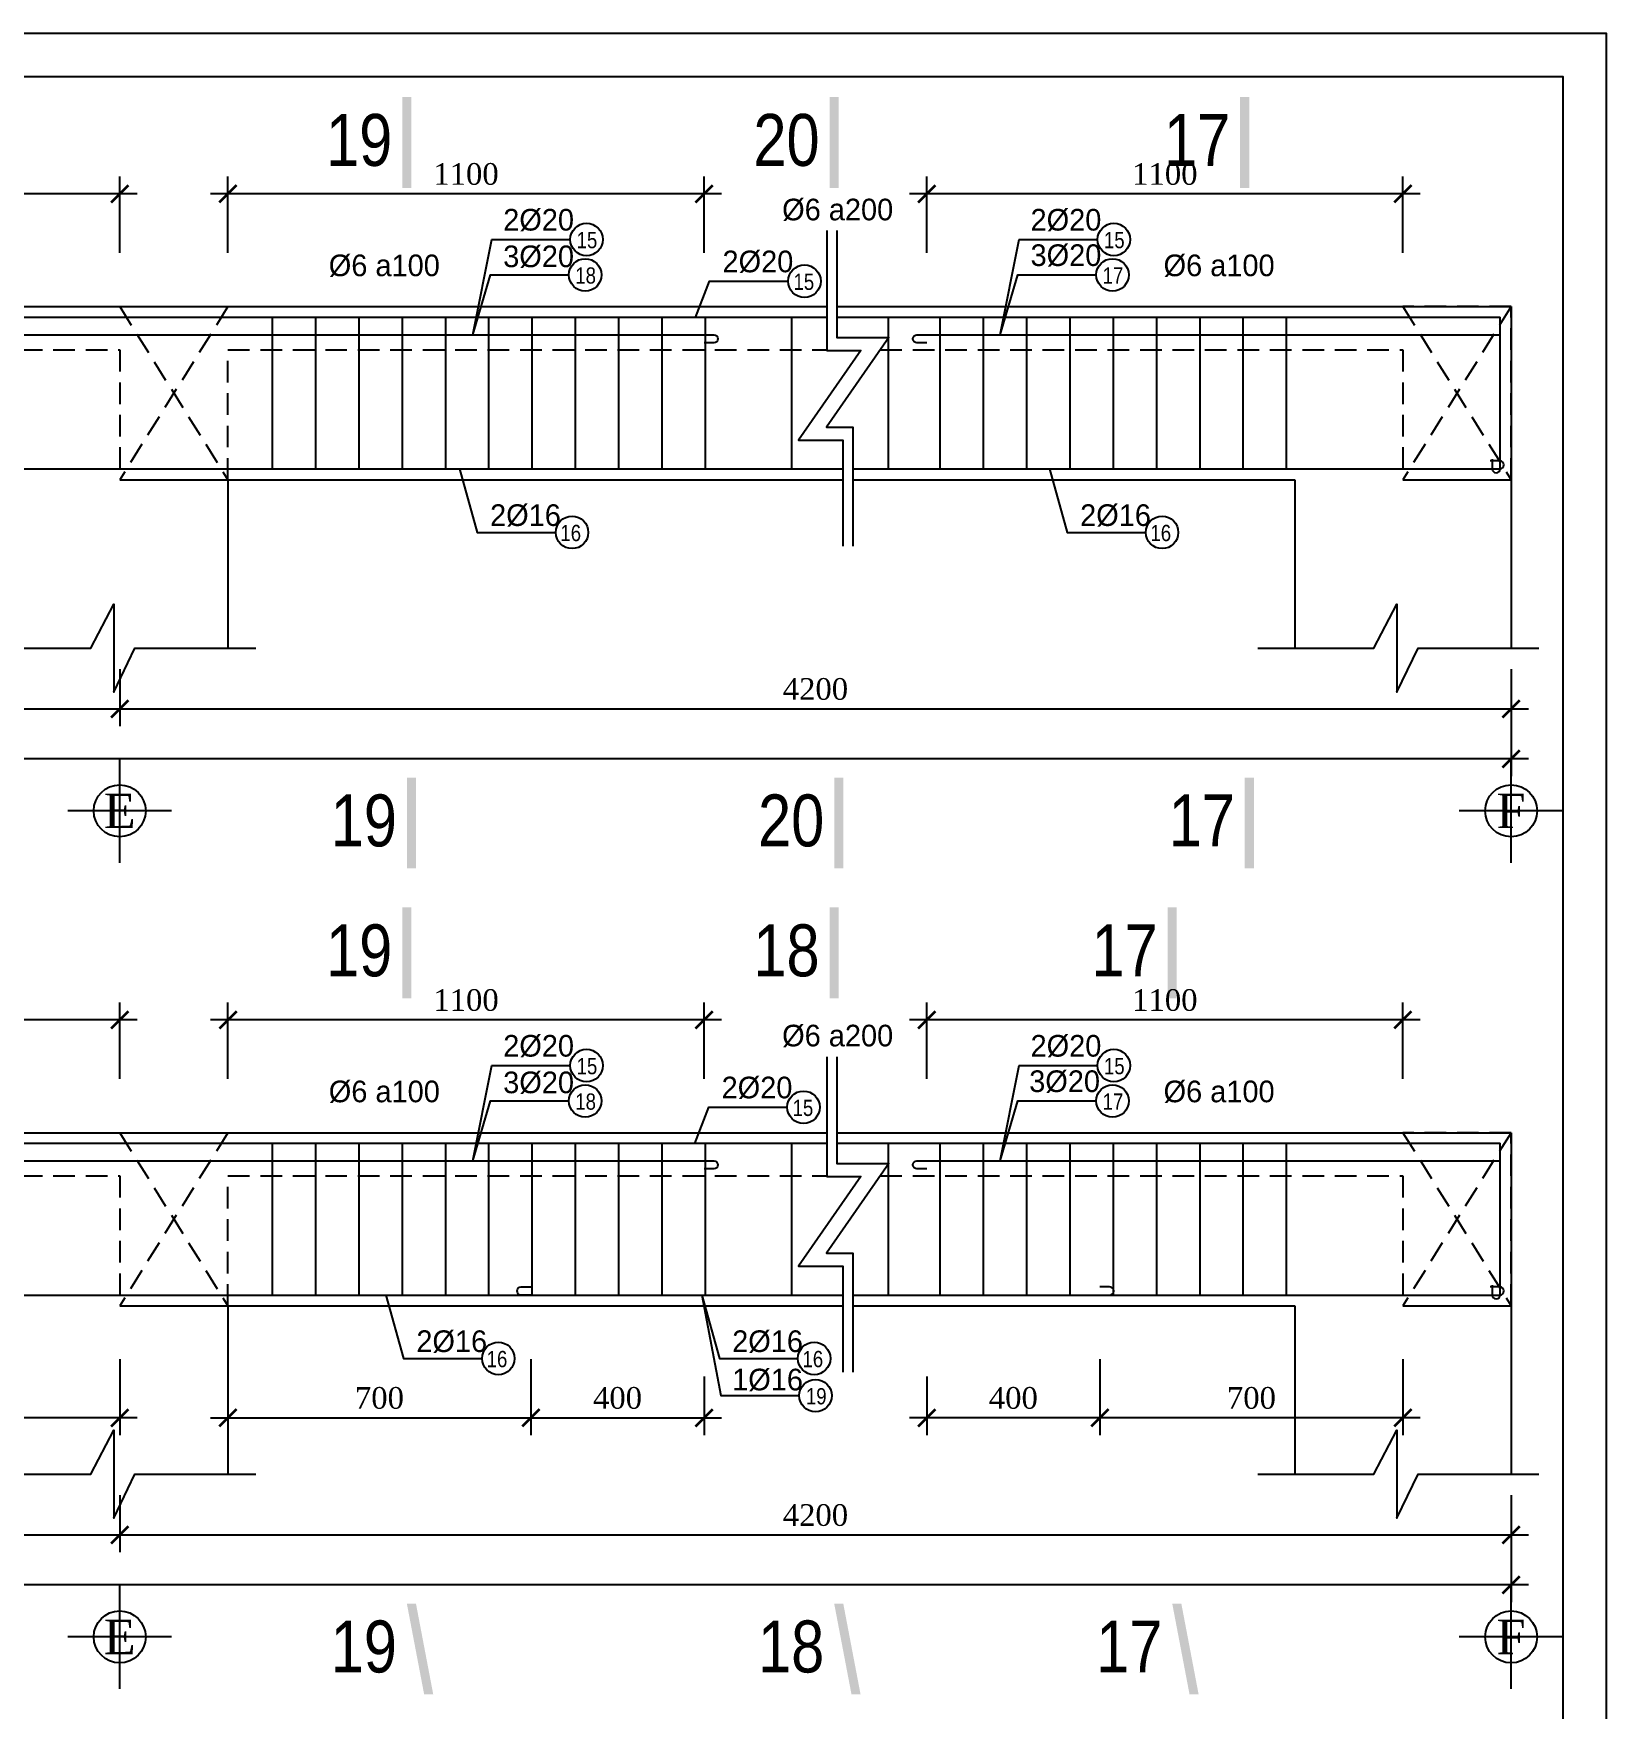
# Model space of a CAD drawing. Extents: x 394 to 4263, y -2056 to 752.
# Drawn here: x 4081.2 to 4262.9, y 558.3 to 751.9 of the extents above; entities that cross this region are included whole.
import ezdxf
from ezdxf.enums import TextEntityAlignment as Align

# ---------------------------------------------------------------- set-up
doc = ezdxf.new("R2010")
doc.units = 0
doc.header["$MEASUREMENT"] = 0
doc.linetypes.add('CENTER2', pattern=[1.125, 0.75, -0.125, 0.125, -0.125])
doc.linetypes.add('HIDDEN', pattern=[0.375, 0.25, -0.125])
doc.layers.get('0').update_dxf_attribs({"linetype": 'CONTINUOUS'})
doc.layers.get('DEFPOINTS').update_dxf_attribs({"linetype": 'CONTINUOUS'})
for name, color, linetype in [('DAI', 3, 'CONTINUOUS'), ('DIM', 1, 'CONTINUOUS'), ('DUT', 7, 'CENTER2'), ('MOTAAR', 1, 'CONTINUOUS'), ('TEXT', 7, 'CONTINUOUS'), ('THEP', 6, 'CONTINUOUS'), ('TU1', 9, 'CONTINUOUS'), ('TUONG', 7, 'CONTINUOUS')]:
    doc.layers.add(name, color=color, linetype=linetype)
doc.styles.add('DIM-NEW', font='')
doc.styles.add('style1', font='')
doc.styles.add('T2', font='')
doc.styles.get('DIM-NEW').set_extended_font_data('VNI-Helve-Condense')
doc.styles.get('style1').set_extended_font_data('VNI-Goudy')
doc.styles.get('T2').set_extended_font_data('VNI-Times')
doc.dimstyles.new('TL20', dxfattribs={"dimtxt": 2.5, "dimasz": 2, "dimexe": 2, "dimexo": 2, "dimgap": 1, "dimtad": 1, "dimdec": 0, "dimlfac": 20, "dimzin": 0, "dimdsep": 46, "dimtxsty": 'T2', "dimblk": 'ARCHTICK', "dimcen": 2.5, "dimdle": 2, "dimclrd": 1, "dimclre": 1, "dimclrt": 2, "dimadec": 0, "dimazin": 0, "dimtfac": 1, "dimtdec": 0, "dimtix": 1, "dimtofl": 0, "dimtmove": 0, "dimatfit": 0, "dimldrblk": 'ARCHTICK', "dimfxl": 1, "dimtolj": 1, "dimtzin": 0, "dimlwd": -1, "dimlwe": -1, "dimarcsym": 0})

# ---------------------------------------------------------------- blocks, each defined once
blk = doc.blocks.new('_ARCHTICK')
at = {"color": 0, "linetype": 'ByBlock', "const_width": 0.15}
blk.add_lwpolyline([(-0.5, -0.5), (0.5, 0.5)], dxfattribs=at)
blk = doc.blocks.new('*D6')
at = {"layer": 'DEFPOINTS', "color": 0, "transparency": 16777216}
for p in [(4184.42, 733.36), (4184.42, 724.55), (4239.42, 724.55)]:
    blk.add_point(p, dxfattribs=at)
at = {"layer": 'TUONG', "color": 1, "transparency": 16777216}
for p, q in [((4184.42, 726.55), (4184.42, 735.36)), ((4239.42, 726.55), (4239.42, 735.36)), ((4241.42, 733.36), (4182.42, 733.36))]:
    blk.add_line(p, q, dxfattribs=at)
at = {"layer": 'TUONG', "color": 1, "transparency": 16777216, "xscale": 2, "yscale": 2, "zscale": 2, "rotation": 180}
blk.add_blockref('_ARCHTICK', (4184.42, 733.36), dxfattribs=at)
at = {"layer": 'TUONG', "color": 1, "transparency": 16777216, "xscale": 2, "yscale": 2, "zscale": 2}
blk.add_blockref('_ARCHTICK', (4239.42, 733.36), dxfattribs=at)
at = {"layer": 'TUONG', "color": 2, "transparency": 16777216, "insert": (4211.92, 735.64), "char_height": 2.5, "attachment_point": 5, "style": 'T2'}
blk.add_mtext('\\A1;1100', dxfattribs=at)
blk = doc.blocks.new('*D5')
at = {"layer": 'DEFPOINTS', "color": 0, "transparency": 16777216}
for p in [(4103.7, 733.36), (4103.7, 724.55), (4158.7, 724.55)]:
    blk.add_point(p, dxfattribs=at)
at = {"layer": 'TUONG', "color": 1, "transparency": 16777216}
for p, q in [((4103.7, 726.55), (4103.7, 735.36)), ((4158.7, 726.55), (4158.7, 735.36)), ((4160.7, 733.36), (4101.7, 733.36))]:
    blk.add_line(p, q, dxfattribs=at)
at = {"layer": 'TUONG', "color": 1, "transparency": 16777216, "xscale": 2, "yscale": 2, "zscale": 2, "rotation": 180}
blk.add_blockref('_ARCHTICK', (4103.7, 733.36), dxfattribs=at)
at = {"layer": 'TUONG', "color": 1, "transparency": 16777216, "xscale": 2, "yscale": 2, "zscale": 2}
blk.add_blockref('_ARCHTICK', (4158.7, 733.36), dxfattribs=at)
at = {"layer": 'TUONG', "color": 2, "transparency": 16777216, "insert": (4131.2, 735.64), "char_height": 2.5, "attachment_point": 5, "style": 'T2'}
blk.add_mtext('\\A1;1100', dxfattribs=at)
blk = doc.blocks.new('*D4')
at = {"layer": 'DEFPOINTS', "color": 0, "transparency": 16777216}
for p in [(4036.2, 733.36), (4036.2, 724.55), (4091.2, 724.55)]:
    blk.add_point(p, dxfattribs=at)
at = {"layer": 'TUONG', "color": 1, "transparency": 16777216}
for p, q in [((4036.2, 726.55), (4036.2, 735.36)), ((4091.2, 726.55), (4091.2, 735.36)), ((4093.2, 733.36), (4034.2, 733.36))]:
    blk.add_line(p, q, dxfattribs=at)
at = {"layer": 'TUONG', "color": 1, "transparency": 16777216, "xscale": 2, "yscale": 2, "zscale": 2, "rotation": 180}
blk.add_blockref('_ARCHTICK', (4036.2, 733.36), dxfattribs=at)
at = {"layer": 'TUONG', "color": 1, "transparency": 16777216, "xscale": 2, "yscale": 2, "zscale": 2}
blk.add_blockref('_ARCHTICK', (4091.2, 733.36), dxfattribs=at)
at = {"layer": 'TUONG', "color": 2, "transparency": 16777216, "insert": (4063.7, 735.64), "char_height": 2.5, "attachment_point": 5, "style": 'T2'}
blk.add_mtext('\\A1;1100', dxfattribs=at)
blk = doc.blocks.new('truc2')
at = {"layer": 'MOTAAR'}
for p, q in [((0, -15), (0, 0)), ((7.5, -7.5), (-7.5, -7.5))]:
    blk.add_line(p, q, dxfattribs=at)
blk.add_lwpolyline([(0, -3.5), (0, -1.84)], dxfattribs=at)
blk.add_circle((0, -7.5), 3.75, dxfattribs=at)
at = {"layer": 'TEXT', "style": 'T2'}
blk.add_attdef('1', text='', height=5, dxfattribs=at).set_placement((0, -7.5), align=Align.MIDDLE_CENTER)
blk = doc.blocks.new('*D11')
at = {"layer": 'DEFPOINTS', "color": 0, "transparency": 16777216}
for p in [(4091.2, 680.47), (4251.92, 680.47), (4251.92, 673.87)]:
    blk.add_point(p, dxfattribs=at)
at = {"layer": 'TUONG', "color": 1, "transparency": 16777216}
for p, q in [((4091.2, 678.47), (4091.2, 671.87)), ((4251.92, 678.47), (4251.92, 671.87)), ((4089.2, 673.87), (4253.92, 673.87))]:
    blk.add_line(p, q, dxfattribs=at)
at = {"layer": 'TUONG', "color": 1, "transparency": 16777216, "xscale": 2, "yscale": 2, "zscale": 2, "rotation": 180}
blk.add_blockref('_ARCHTICK', (4091.2, 673.87), dxfattribs=at)
at = {"layer": 'TUONG', "color": 1, "transparency": 16777216, "xscale": 2, "yscale": 2, "zscale": 2}
blk.add_blockref('_ARCHTICK', (4251.92, 673.87), dxfattribs=at)
at = {"layer": 'TUONG', "color": 2, "transparency": 16777216, "insert": (4171.56, 676.15), "char_height": 2.5, "attachment_point": 5, "style": 'T2'}
blk.add_mtext('\\A1;4200', dxfattribs=at)
blk = doc.blocks.new('*D10')
at = {"layer": 'DEFPOINTS', "color": 0, "transparency": 16777216}
for p in [(3942.23, 680.47), (4091.2, 680.47), (4091.2, 673.87)]:
    blk.add_point(p, dxfattribs=at)
at = {"layer": 'TUONG', "color": 1, "transparency": 16777216}
for p, q in [((3942.23, 678.47), (3942.23, 671.87)), ((4091.2, 678.47), (4091.2, 671.87)), ((3940.23, 673.87), (4093.2, 673.87))]:
    blk.add_line(p, q, dxfattribs=at)
at = {"layer": 'TUONG', "color": 1, "transparency": 16777216, "xscale": 2, "yscale": 2, "zscale": 2, "rotation": 180}
blk.add_blockref('_ARCHTICK', (3942.23, 673.87), dxfattribs=at)
at = {"layer": 'TUONG', "color": 1, "transparency": 16777216, "xscale": 2, "yscale": 2, "zscale": 2}
blk.add_blockref('_ARCHTICK', (4091.2, 673.87), dxfattribs=at)
at = {"layer": 'TUONG', "color": 2, "transparency": 16777216, "insert": (4016.71, 676.15), "char_height": 2.5, "attachment_point": 5, "style": 'T2'}
blk.add_mtext('\\A1;4200', dxfattribs=at)
blk = doc.blocks.new('*D19')
at = {"layer": 'DEFPOINTS', "color": 0, "transparency": 16777216}
for p in [(3433.65, 677.79), (4251.92, 677.79), (3433.65, 668.09)]:
    blk.add_point(p, dxfattribs=at)
at = {"layer": 'TUONG', "color": 1, "transparency": 16777216}
for p, q in [((3433.65, 675.79), (3433.65, 666.09)), ((4251.92, 675.79), (4251.92, 666.09)), ((4253.92, 668.09), (3431.65, 668.09))]:
    blk.add_line(p, q, dxfattribs=at)
at = {"layer": 'TUONG', "color": 1, "transparency": 16777216, "xscale": 2, "yscale": 2, "zscale": 2, "rotation": 180}
blk.add_blockref('_ARCHTICK', (3433.65, 668.09), dxfattribs=at)
at = {"layer": 'TUONG', "color": 1, "transparency": 16777216, "xscale": 2, "yscale": 2, "zscale": 2}
blk.add_blockref('_ARCHTICK', (4251.92, 668.09), dxfattribs=at)
at = {"layer": 'TUONG', "color": 2, "transparency": 16777216, "insert": (3842.78, 670.37), "char_height": 2.5, "attachment_point": 5, "style": 'T2'}
blk.add_mtext('\\A1;20800', dxfattribs=at)
blk = doc.blocks.new('*D51')
at = {"layer": 'DEFPOINTS', "color": 0, "transparency": 16777216}
for p in [(3433.65, 582.37), (4251.92, 582.37), (3433.65, 572.67)]:
    blk.add_point(p, dxfattribs=at)
at = {"layer": 'TUONG', "color": 1, "transparency": 16777216}
for p, q in [((3433.65, 580.37), (3433.65, 570.67)), ((4251.92, 580.37), (4251.92, 570.67)), ((4253.92, 572.67), (3431.65, 572.67))]:
    blk.add_line(p, q, dxfattribs=at)
at = {"layer": 'TUONG', "color": 1, "transparency": 16777216, "xscale": 2, "yscale": 2, "zscale": 2, "rotation": 180}
blk.add_blockref('_ARCHTICK', (3433.65, 572.67), dxfattribs=at)
at = {"layer": 'TUONG', "color": 1, "transparency": 16777216, "xscale": 2, "yscale": 2, "zscale": 2}
blk.add_blockref('_ARCHTICK', (4251.92, 572.67), dxfattribs=at)
at = {"layer": 'TUONG', "color": 2, "transparency": 16777216, "insert": (3842.78, 574.95), "char_height": 2.5, "attachment_point": 5, "style": 'T2'}
blk.add_mtext('\\A1;20800', dxfattribs=at)
blk = doc.blocks.new('*D47')
at = {"layer": 'DEFPOINTS', "color": 0, "transparency": 16777216}
for p in [(3942.23, 585.06), (4091.2, 585.06), (4091.2, 578.45)]:
    blk.add_point(p, dxfattribs=at)
at = {"layer": 'TUONG', "color": 1, "transparency": 16777216}
for p, q in [((3942.23, 583.06), (3942.23, 576.45)), ((4091.2, 583.06), (4091.2, 576.45)), ((3940.23, 578.45), (4093.2, 578.45))]:
    blk.add_line(p, q, dxfattribs=at)
at = {"layer": 'TUONG', "color": 1, "transparency": 16777216, "xscale": 2, "yscale": 2, "zscale": 2, "rotation": 180}
blk.add_blockref('_ARCHTICK', (3942.23, 578.45), dxfattribs=at)
at = {"layer": 'TUONG', "color": 1, "transparency": 16777216, "xscale": 2, "yscale": 2, "zscale": 2}
blk.add_blockref('_ARCHTICK', (4091.2, 578.45), dxfattribs=at)
at = {"layer": 'TUONG', "color": 2, "transparency": 16777216, "insert": (4016.71, 580.73), "char_height": 2.5, "attachment_point": 5, "style": 'T2'}
blk.add_mtext('\\A1;4200', dxfattribs=at)
blk = doc.blocks.new('*D46')
at = {"layer": 'DEFPOINTS', "color": 0, "transparency": 16777216}
for p in [(4091.2, 585.06), (4251.92, 585.06), (4251.92, 578.45)]:
    blk.add_point(p, dxfattribs=at)
at = {"layer": 'TUONG', "color": 1, "transparency": 16777216}
for p, q in [((4091.2, 583.06), (4091.2, 576.45)), ((4251.92, 583.06), (4251.92, 576.45)), ((4089.2, 578.45), (4253.92, 578.45))]:
    blk.add_line(p, q, dxfattribs=at)
at = {"layer": 'TUONG', "color": 1, "transparency": 16777216, "xscale": 2, "yscale": 2, "zscale": 2, "rotation": 180}
blk.add_blockref('_ARCHTICK', (4091.2, 578.45), dxfattribs=at)
at = {"layer": 'TUONG', "color": 1, "transparency": 16777216, "xscale": 2, "yscale": 2, "zscale": 2}
blk.add_blockref('_ARCHTICK', (4251.92, 578.45), dxfattribs=at)
at = {"layer": 'TUONG', "color": 2, "transparency": 16777216, "insert": (4171.56, 580.73), "char_height": 2.5, "attachment_point": 5, "style": 'T2'}
blk.add_mtext('\\A1;4200', dxfattribs=at)
blk = doc.blocks.new('*D36')
at = {"layer": 'DEFPOINTS', "color": 0, "transparency": 16777216}
for p in [(4036.2, 637.94), (4036.2, 629.13), (4091.2, 629.13)]:
    blk.add_point(p, dxfattribs=at)
at = {"layer": 'TUONG', "color": 1, "transparency": 16777216}
for p, q in [((4036.2, 631.13), (4036.2, 639.94)), ((4091.2, 631.13), (4091.2, 639.94)), ((4093.2, 637.94), (4034.2, 637.94))]:
    blk.add_line(p, q, dxfattribs=at)
at = {"layer": 'TUONG', "color": 1, "transparency": 16777216, "xscale": 2, "yscale": 2, "zscale": 2, "rotation": 180}
blk.add_blockref('_ARCHTICK', (4036.2, 637.94), dxfattribs=at)
at = {"layer": 'TUONG', "color": 1, "transparency": 16777216, "xscale": 2, "yscale": 2, "zscale": 2}
blk.add_blockref('_ARCHTICK', (4091.2, 637.94), dxfattribs=at)
at = {"layer": 'TUONG', "color": 2, "transparency": 16777216, "insert": (4063.7, 640.22), "char_height": 2.5, "attachment_point": 5, "style": 'T2'}
blk.add_mtext('\\A1;1100', dxfattribs=at)
blk = doc.blocks.new('*D35')
at = {"layer": 'DEFPOINTS', "color": 0, "transparency": 16777216}
for p in [(4103.7, 637.94), (4103.7, 629.13), (4158.7, 629.13)]:
    blk.add_point(p, dxfattribs=at)
at = {"layer": 'TUONG', "color": 1, "transparency": 16777216}
for p, q in [((4103.7, 631.13), (4103.7, 639.94)), ((4158.7, 631.13), (4158.7, 639.94)), ((4160.7, 637.94), (4101.7, 637.94))]:
    blk.add_line(p, q, dxfattribs=at)
at = {"layer": 'TUONG', "color": 1, "transparency": 16777216, "xscale": 2, "yscale": 2, "zscale": 2, "rotation": 180}
blk.add_blockref('_ARCHTICK', (4103.7, 637.94), dxfattribs=at)
at = {"layer": 'TUONG', "color": 1, "transparency": 16777216, "xscale": 2, "yscale": 2, "zscale": 2}
blk.add_blockref('_ARCHTICK', (4158.7, 637.94), dxfattribs=at)
at = {"layer": 'TUONG', "color": 2, "transparency": 16777216, "insert": (4131.2, 640.22), "char_height": 2.5, "attachment_point": 5, "style": 'T2'}
blk.add_mtext('\\A1;1100', dxfattribs=at)
blk = doc.blocks.new('*D34')
at = {"layer": 'DEFPOINTS', "color": 0, "transparency": 16777216}
for p in [(4184.42, 637.94), (4184.42, 629.13), (4239.42, 629.13)]:
    blk.add_point(p, dxfattribs=at)
at = {"layer": 'TUONG', "color": 1, "transparency": 16777216}
for p, q in [((4184.42, 631.13), (4184.42, 639.94)), ((4239.42, 631.13), (4239.42, 639.94)), ((4241.42, 637.94), (4182.42, 637.94))]:
    blk.add_line(p, q, dxfattribs=at)
at = {"layer": 'TUONG', "color": 1, "transparency": 16777216, "xscale": 2, "yscale": 2, "zscale": 2, "rotation": 180}
blk.add_blockref('_ARCHTICK', (4184.42, 637.94), dxfattribs=at)
at = {"layer": 'TUONG', "color": 1, "transparency": 16777216, "xscale": 2, "yscale": 2, "zscale": 2}
blk.add_blockref('_ARCHTICK', (4239.42, 637.94), dxfattribs=at)
at = {"layer": 'TUONG', "color": 2, "transparency": 16777216, "insert": (4211.92, 640.22), "char_height": 2.5, "attachment_point": 5, "style": 'T2'}
blk.add_mtext('\\A1;1100', dxfattribs=at)
blk = doc.blocks.new('*D144')
at = {"layer": 'DEFPOINTS', "color": 0, "transparency": 16777216}
for p in [(4056.2, 600.76), (4091.2, 600.76), (4056.2, 591.98)]:
    blk.add_point(p, dxfattribs=at)
at = {"layer": 'TUONG', "color": 1, "transparency": 16777216}
for p, q in [((4056.2, 598.76), (4056.2, 589.98)), ((4091.2, 598.76), (4091.2, 589.98)), ((4093.2, 591.98), (4054.2, 591.98))]:
    blk.add_line(p, q, dxfattribs=at)
at = {"layer": 'TUONG', "color": 1, "transparency": 16777216, "xscale": 2, "yscale": 2, "zscale": 2, "rotation": 180}
blk.add_blockref('_ARCHTICK', (4056.2, 591.98), dxfattribs=at)
at = {"layer": 'TUONG', "color": 1, "transparency": 16777216, "xscale": 2, "yscale": 2, "zscale": 2}
blk.add_blockref('_ARCHTICK', (4091.2, 591.98), dxfattribs=at)
at = {"layer": 'TUONG', "color": 2, "transparency": 16777216, "insert": (4073.7, 594.26), "char_height": 2.5, "attachment_point": 5, "style": 'T2'}
blk.add_mtext('\\A1;700', dxfattribs=at)
blk = doc.blocks.new('*D147')
at = {"layer": 'DEFPOINTS', "color": 0, "transparency": 16777216}
for p in [(4204.42, 600.76), (4239.42, 600.76), (4204.42, 591.98)]:
    blk.add_point(p, dxfattribs=at)
at = {"layer": 'TUONG', "color": 1, "transparency": 16777216}
for p, q in [((4204.42, 598.76), (4204.42, 589.98)), ((4239.42, 598.76), (4239.42, 589.98)), ((4241.42, 591.98), (4202.42, 591.98))]:
    blk.add_line(p, q, dxfattribs=at)
at = {"layer": 'TUONG', "color": 1, "transparency": 16777216, "xscale": 2, "yscale": 2, "zscale": 2, "rotation": 180}
blk.add_blockref('_ARCHTICK', (4204.42, 591.98), dxfattribs=at)
at = {"layer": 'TUONG', "color": 1, "transparency": 16777216, "xscale": 2, "yscale": 2, "zscale": 2}
blk.add_blockref('_ARCHTICK', (4239.42, 591.98), dxfattribs=at)
at = {"layer": 'TUONG', "color": 2, "transparency": 16777216, "insert": (4221.92, 594.26), "char_height": 2.5, "attachment_point": 5, "style": 'T2'}
blk.add_mtext('\\A1;700', dxfattribs=at)
blk = doc.blocks.new('*D146')
at = {"layer": 'DEFPOINTS', "color": 0, "transparency": 16777216}
for p in [(4184.42, 598.76), (4204.42, 598.76), (4184.42, 591.98)]:
    blk.add_point(p, dxfattribs=at)
at = {"layer": 'TUONG', "color": 1, "transparency": 16777216}
for p, q in [((4184.42, 596.76), (4184.42, 589.98)), ((4204.42, 596.76), (4204.42, 589.98)), ((4206.42, 591.98), (4182.42, 591.98))]:
    blk.add_line(p, q, dxfattribs=at)
at = {"layer": 'TUONG', "color": 1, "transparency": 16777216, "xscale": 2, "yscale": 2, "zscale": 2, "rotation": 180}
blk.add_blockref('_ARCHTICK', (4184.42, 591.98), dxfattribs=at)
at = {"layer": 'TUONG', "color": 1, "transparency": 16777216, "xscale": 2, "yscale": 2, "zscale": 2}
blk.add_blockref('_ARCHTICK', (4204.42, 591.98), dxfattribs=at)
at = {"layer": 'TUONG', "color": 2, "transparency": 16777216, "insert": (4194.42, 594.26), "char_height": 2.5, "attachment_point": 5, "style": 'T2'}
blk.add_mtext('\\A1;400', dxfattribs=at)
blk = doc.blocks.new('*D149')
at = {"layer": 'DEFPOINTS', "color": 0, "transparency": 16777216}
for p in [(4103.7, 600.76), (4138.7, 600.76), (4138.7, 591.98)]:
    blk.add_point(p, dxfattribs=at)
at = {"layer": 'TUONG', "color": 1, "transparency": 16777216}
for p, q in [((4103.7, 598.76), (4103.7, 589.98)), ((4138.7, 598.76), (4138.7, 589.98)), ((4101.7, 591.98), (4140.7, 591.98))]:
    blk.add_line(p, q, dxfattribs=at)
at = {"layer": 'TUONG', "color": 1, "transparency": 16777216, "xscale": 2, "yscale": 2, "zscale": 2, "rotation": 180}
blk.add_blockref('_ARCHTICK', (4103.7, 591.98), dxfattribs=at)
at = {"layer": 'TUONG', "color": 1, "transparency": 16777216, "xscale": 2, "yscale": 2, "zscale": 2}
blk.add_blockref('_ARCHTICK', (4138.7, 591.98), dxfattribs=at)
at = {"layer": 'TUONG', "color": 2, "transparency": 16777216, "insert": (4121.2, 594.26), "char_height": 2.5, "attachment_point": 5, "style": 'T2'}
blk.add_mtext('\\A1;700', dxfattribs=at)
blk = doc.blocks.new('*D148')
at = {"layer": 'DEFPOINTS', "color": 0, "transparency": 16777216}
for p in [(4138.7, 598.76), (4158.7, 598.76), (4158.7, 591.98)]:
    blk.add_point(p, dxfattribs=at)
at = {"layer": 'TUONG', "color": 1, "transparency": 16777216}
for p, q in [((4138.7, 596.76), (4138.7, 589.98)), ((4158.7, 596.76), (4158.7, 589.98)), ((4136.7, 591.98), (4160.7, 591.98))]:
    blk.add_line(p, q, dxfattribs=at)
at = {"layer": 'TUONG', "color": 1, "transparency": 16777216, "xscale": 2, "yscale": 2, "zscale": 2, "rotation": 180}
blk.add_blockref('_ARCHTICK', (4138.7, 591.98), dxfattribs=at)
at = {"layer": 'TUONG', "color": 1, "transparency": 16777216, "xscale": 2, "yscale": 2, "zscale": 2}
blk.add_blockref('_ARCHTICK', (4158.7, 591.98), dxfattribs=at)
at = {"layer": 'TUONG', "color": 2, "transparency": 16777216, "insert": (4148.7, 594.26), "char_height": 2.5, "attachment_point": 5, "style": 'T2'}
blk.add_mtext('\\A1;400', dxfattribs=at)

msp = doc.modelspace()

# ---------------------------------------------------------------- linework, layer by layer
at = {"layer": 'DAI'}
for p, q in [((4108.851, 701.58), (4108.851, 719.08)), ((4113.851, 701.58), (4113.851, 719.08)), ((4118.851, 701.58), (4118.851, 719.08)), ((4123.851, 701.58), (4123.851, 719.08)), ((4128.851, 701.58), (4128.851, 719.08)), ((4133.851, 701.58), (4133.851, 719.08)), ((4138.851, 701.58), (4138.851, 719.08)), ((4143.851, 701.58), (4143.851, 719.08)), ((4148.851, 701.58), (4148.851, 719.08)), ((4153.851, 701.58), (4153.851, 719.08)), ((4158.851, 701.58), (4158.851, 719.08)), ((4168.851, 701.58), (4168.851, 719.08)), ((4179.983, 701.58), (4179.983, 719.08)), ((4185.983, 701.58), (4185.983, 719.08)), ((4190.983, 701.58), (4190.983, 719.08)), ((4195.983, 701.58), (4195.983, 719.08)), ((4200.983, 701.58), (4200.983, 719.08)), ((4205.983, 701.58), (4205.983, 719.08)), ((4210.983, 701.58), (4210.983, 719.08)), ((4215.983, 701.58), (4215.983, 719.08)), ((4220.983, 701.58), (4220.983, 719.08)), ((4225.983, 701.58), (4225.983, 719.08)), ((4108.851, 606.162), (4108.851, 623.662)), ((4113.851, 606.162), (4113.851, 623.662)), ((4118.851, 606.162), (4118.851, 623.662)), ((4123.851, 606.162), (4123.851, 623.662)), ((4128.851, 606.162), (4128.851, 623.662)), ((4133.851, 606.162), (4133.851, 623.662)), ((4138.851, 606.162), (4138.851, 623.662)), ((4143.851, 606.162), (4143.851, 623.662)), ((4148.851, 606.162), (4148.851, 623.662)), ((4153.851, 606.162), (4153.851, 623.662)), ((4158.851, 606.162), (4158.851, 623.662)), ((4168.851, 606.162), (4168.851, 623.662)), ((4179.983, 606.162), (4179.983, 623.662)), ((4185.983, 606.162), (4185.983, 623.662)), ((4190.983, 606.162), (4190.983, 623.662)), ((4195.983, 606.162), (4195.983, 623.662)), ((4200.983, 606.162), (4200.983, 623.662)), ((4205.983, 606.162), (4205.983, 623.662)), ((4210.983, 606.162), (4210.983, 623.662)), ((4215.983, 606.162), (4215.983, 623.662)), ((4220.983, 606.162), (4220.983, 623.662)), ((4225.983, 606.162), (4225.983, 623.662))]:
    msp.add_line(p, q, dxfattribs=at)
at = {"layer": 'DUT', "linetype": 'HIDDEN', "ltscale": 10}
for p, q in [((4091.2, 720.33), (4103.7, 700.33)), ((4103.7, 720.33), (4091.2, 700.33)), ((4239.419, 720.33), (4251.919, 700.33)), ((4251.919, 720.33), (4239.419, 700.33)), ((4103.7, 624.912), (4091.2, 604.912)), ((4091.2, 624.912), (4103.7, 604.912)), ((4251.919, 624.912), (4239.419, 604.912)), ((4239.419, 624.912), (4251.919, 604.912))]:
    msp.add_line(p, q, dxfattribs=at)
for points in [[(4179.058, 715.33), (4239.419, 715.33), (4239.419, 700.33), (4251.919, 700.33), (4251.919, 720.33), (4239.419, 720.33)], [(4027.273, 715.33), (4091.2, 715.33), (4091.2, 700.33), (4103.7, 700.33), (4103.7, 715.33), (4172.884, 715.33)], [(4179.058, 619.912), (4239.419, 619.912), (4239.419, 604.912), (4251.919, 604.912), (4251.919, 624.912), (4239.419, 624.912)], [(4027.273, 619.912), (4091.2, 619.912), (4091.2, 604.912), (4103.7, 604.912), (4103.7, 619.912), (4172.884, 619.912)]]:
    msp.add_lwpolyline(points, dxfattribs=at)
at = {"layer": 'TEXT', "ltscale": 10}
msp.add_lwpolyline([(3421.933, 157.88), (4262.933, 157.88), (4262.933, 751.88), (3421.933, 751.88)], close=True, dxfattribs=at)
for points in [[(4123.826, 734.049), (4124.876, 734.049), (4123.826, 744.549), (4124.876, 744.549)], [(4173.186, 734.049), (4174.236, 734.049), (4173.186, 744.549), (4174.236, 744.549)], [(4220.614, 734.049), (4221.664, 734.049), (4220.614, 744.549), (4221.664, 744.549)], [(4124.366, 655.441), (4125.416, 655.441), (4124.366, 665.941), (4125.416, 665.941)], [(4173.726, 655.441), (4174.776, 655.441), (4173.726, 665.941), (4174.776, 665.941)], [(4221.154, 655.441), (4222.204, 655.441), (4221.154, 665.941), (4222.204, 665.941)], [(4123.826, 640.433), (4124.876, 640.433), (4123.826, 650.933), (4124.876, 650.933)], [(4173.186, 640.433), (4174.236, 640.433), (4173.186, 650.933), (4174.236, 650.933)], [(4212.235, 640.433), (4213.285, 640.433), (4212.235, 650.933), (4213.285, 650.933)], [(4126.366, 560.022), (4127.416, 560.022), (4124.366, 570.522), (4125.416, 570.522)], [(4175.726, 560.022), (4176.776, 560.022), (4173.726, 570.522), (4174.776, 570.522)], [(4214.775, 560.022), (4215.825, 560.022), (4212.775, 570.522), (4213.825, 570.522)]]:
    msp.add_trace(points, dxfattribs=at)
at = {"layer": 'THEP', "ltscale": 10}
msp.add_lwpolyline([(3426.933, 162.88), (4257.933, 162.88), (4257.933, 746.88), (3426.933, 746.88)], close=True, dxfattribs=at)
for points in [[(4172.884, 719.08), (4022.244, 719.08)], [(4250.669, 719.08), (4174.03, 719.08)], [(4024.086, 701.58), (4174.725, 701.58)], [(4175.872, 701.58), (4249.482, 701.58)], [(4172.884, 623.662), (4022.244, 623.662)], [(4250.669, 623.662), (4174.03, 623.662)], [(4024.086, 606.162), (4174.725, 606.162)], [(4175.872, 606.162), (4249.482, 606.162)]]:
    msp.add_lwpolyline(points, dxfattribs=at)
for points in [[(4249.731, 702.729), (4249.731, 701.602, 1), (4250.669, 701.602), (4250.669, 719.12)], [(4036.2, 716.142), (4035.072, 716.142, -1), (4035.072, 717.08), (4036.2, 717.08), (4102.45, 717.08), (4158.7, 717.08), (4159.827, 717.08, -1), (4159.827, 716.142), (4158.7, 716.142)], [(4184.419, 716.142), (4183.291, 716.142, -1), (4183.291, 717.08), (4184.419, 717.08), (4250.669, 717.08)], [(4249.482, 701.58), (4250.609, 701.58, 1), (4250.609, 702.517), (4249.482, 702.517)], [(4249.731, 607.31), (4249.731, 606.183, 1), (4250.669, 606.183), (4250.669, 623.701)], [(4036.2, 620.724), (4035.072, 620.724, -1), (4035.072, 621.662), (4036.2, 621.662), (4102.45, 621.662), (4158.7, 621.662), (4159.827, 621.662, -1), (4159.827, 620.724), (4158.7, 620.724)], [(4184.419, 620.724), (4183.291, 620.724, -1), (4183.291, 621.662), (4184.419, 621.662), (4250.669, 621.662)], [(4138.7, 606.162), (4137.572, 606.162, -1), (4137.572, 607.099), (4138.7, 607.099)], [(4204.419, 606.162), (4205.546, 606.162, 1), (4205.546, 607.099), (4204.419, 607.099)], [(4249.482, 606.162), (4250.609, 606.162, 1), (4250.609, 607.099), (4249.482, 607.099)]]:
    msp.add_lwpolyline(points, format="xyb", dxfattribs=at)
at = {"layer": 'TU1', "lineweight": -2, "ltscale": 10}
for points in [[(4132, 717.08), (4134.171, 728.087), (4143.247, 728.087)], [(4192.911, 717.08), (4195.083, 728.087), (4204.158, 728.087)], [(4132, 717.08), (4134.016, 723.996), (4143.092, 723.996)], [(4157.726, 719.08), (4159.342, 723.269), (4168.417, 723.269)], [(4192.911, 717.08), (4194.928, 723.996), (4204.003, 723.996)], [(4130.461, 701.58), (4132.498, 694.253), (4141.573, 694.253)], [(4198.615, 701.58), (4200.652, 694.253), (4209.727, 694.253)], [(4132, 621.662), (4134.171, 632.668), (4143.247, 632.668)], [(4192.911, 621.662), (4195.083, 632.668), (4204.158, 632.668)], [(4132, 621.662), (4134.016, 628.578), (4143.092, 628.578)], [(4157.62, 623.662), (4159.236, 627.851), (4168.311, 627.851)], [(4192.911, 621.662), (4194.928, 628.578), (4204.003, 628.578)], [(4121.945, 606.162), (4123.982, 598.835), (4133.057, 598.835)], [(4158.424, 606.162), (4160.616, 594.541), (4169.691, 594.541)], [(4158.424, 606.162), (4160.461, 598.835), (4169.536, 598.835)]]:
    msp.add_lwpolyline(points, dxfattribs=at)
at = {"layer": 'TU1', "ltscale": 10}
for centre in [(4145.122, 728.087), (4206.033, 728.087), (4144.967, 723.996), (4170.292, 723.269), (4205.878, 723.996), (4143.448, 694.253), (4211.602, 694.253), (4145.122, 632.668), (4206.033, 632.668), (4144.967, 628.578), (4170.186, 627.851), (4205.878, 628.578), (4134.932, 598.835), (4171.411, 598.835), (4171.566, 594.541)]:
    msp.add_circle(centre, 1.875, dxfattribs=at)
at = {"layer": 'TUONG'}
for p, q in [((4022.244, 720.33), (4172.884, 720.33)), ((4174.03, 720.33), (4251.919, 720.33)), ((4251.919, 720.33), (4251.919, 680.882)), ((4091.2, 700.33), (4174.725, 700.33)), ((4103.7, 700.33), (4103.7, 680.882)), ((4175.872, 700.33), (4226.919, 700.33)), ((4226.919, 700.33), (4226.919, 680.882)), ((4239.419, 700.33), (4251.919, 700.33)), ((4022.244, 624.912), (4172.884, 624.912)), ((4174.03, 624.912), (4251.919, 624.912)), ((4251.919, 624.912), (4251.919, 585.463)), ((4091.2, 604.912), (4174.725, 604.912)), ((4103.7, 604.912), (4103.7, 585.463)), ((4175.872, 604.912), (4226.919, 604.912)), ((4226.919, 604.912), (4226.919, 585.463)), ((4239.419, 604.912), (4251.919, 604.912))]:
    msp.add_line(p, q, dxfattribs=at)
for points in [[(4172.884, 729.111), (4172.884, 715.258), (4176.799, 715.258), (4169.592, 704.922), (4174.725, 704.922), (4174.725, 692.669)], [(4174.03, 729.111), (4174.03, 716.758), (4180.054, 716.758), (4172.847, 706.422), (4175.872, 706.422), (4175.872, 692.669)], [(4074.438, 680.882), (4087.857, 680.882), (4090.512, 685.964), (4090.512, 675.799), (4092.946, 680.882), (4106.909, 680.882)], [(4222.657, 680.882), (4236.075, 680.882), (4238.731, 685.964), (4238.731, 675.799), (4241.165, 680.882), (4255.127, 680.882)], [(4172.884, 633.693), (4172.884, 619.839), (4176.799, 619.839), (4169.592, 609.504), (4174.725, 609.504), (4174.725, 597.25)], [(4174.03, 633.693), (4174.03, 621.339), (4180.054, 621.339), (4172.847, 611.004), (4175.872, 611.004), (4175.872, 597.25)], [(4074.438, 585.463), (4087.857, 585.463), (4090.512, 590.546), (4090.512, 580.38), (4092.946, 585.463), (4106.909, 585.463)], [(4222.657, 585.463), (4236.075, 585.463), (4238.731, 590.546), (4238.731, 580.38), (4241.165, 585.463), (4255.127, 585.463)]]:
    msp.add_lwpolyline(points, dxfattribs=at)

# ---------------------------------------------------------------- block references
at = {"layer": 'DIM', "ltscale": 10, "xscale": 0.8000000000000002, "yscale": 0.8000000000000002, "zscale": 0.8000000000000002}
for p, values in [((4091.2, 668.09), {'1': 'E'}), ((4251.919, 668.09), {'1': 'F'}), ((4091.2, 572.671), {'1': 'E'}), ((4251.919, 572.671), {'1': 'F'})]:
    msp.add_blockref('truc2', p, dxfattribs=at).add_auto_attribs(values)

# ---------------------------------------------------------------- texts
at = {"layer": 'TEXT', "ltscale": 10}
for s, height, style, p in [('19', 6, 'DIM-NEW', (4115.037, 736.59)), ('20', 6, 'DIM-NEW', (4164.396, 736.59)), ('17', 6, 'DIM-NEW', (4211.825, 736.59)), ('%%2546 a200', 2.5, 'style1', (4167.717, 730.3)), ('2%%25420', 2.5, 'style1', (4135.497, 729.118)), ('2%%25420', 2.5, 'style1', (4196.409, 729.118)), ('15', 1.875, 'DIM-NEW', (4143.977, 727.08)), ('15', 1.875, 'DIM-NEW', (4204.889, 727.08)), ('%%2546 a100', 2.5, 'style1', (4115.35, 723.848)), ('3%%25420', 2.5, 'style1', (4135.497, 724.891)), ('2%%25420', 2.5, 'style1', (4160.827, 724.301)), ('3%%25420', 2.5, 'style1', (4196.409, 725.027)), ('%%2546 a100', 2.5, 'style1', (4211.776, 723.848)), ('18', 1.875, 'DIM-NEW', (4143.822, 722.99)), ('15', 1.875, 'DIM-NEW', (4169.027, 722.263)), ('17', 1.875, 'DIM-NEW', (4204.734, 722.99)), ('2%%25416', 2.5, 'style1', (4133.978, 694.997)), ('2%%25416', 2.5, 'style1', (4202.133, 694.997)), ('16', 1.875, 'DIM-NEW', (4142.101, 693.247)), ('16', 1.875, 'DIM-NEW', (4210.255, 693.247)), ('19', 6, 'DIM-NEW', (4115.576, 657.982)), ('20', 6, 'DIM-NEW', (4164.936, 657.982)), ('17', 6, 'DIM-NEW', (4212.364, 657.982)), ('19', 6, 'DIM-NEW', (4115.037, 642.975)), ('18', 6, 'DIM-NEW', (4164.396, 642.975)), ('17', 6, 'DIM-NEW', (4203.445, 642.975)), ('%%2546 a200', 2.5, 'style1', (4167.717, 634.881)), ('2%%25420', 2.5, 'style1', (4135.497, 633.7)), ('2%%25420', 2.5, 'style1', (4196.409, 633.7)), ('15', 1.875, 'DIM-NEW', (4143.977, 631.662)), ('15', 1.875, 'DIM-NEW', (4204.889, 631.662)), ('3%%25420', 2.5, 'style1', (4135.497, 629.473)), ('2%%25420', 2.5, 'style1', (4160.722, 628.882)), ('3%%25420', 2.5, 'style1', (4196.254, 629.609)), ('%%2546 a100', 2.5, 'style1', (4115.35, 628.429)), ('18', 1.875, 'DIM-NEW', (4143.822, 627.571)), ('17', 1.875, 'DIM-NEW', (4204.734, 627.571)), ('%%2546 a100', 2.5, 'style1', (4211.776, 628.429)), ('15', 1.875, 'DIM-NEW', (4168.921, 626.844)), ('2%%25416', 2.5, 'style1', (4125.463, 599.578)), ('2%%25416', 2.5, 'style1', (4161.942, 599.578)), ('16', 1.875, 'DIM-NEW', (4133.585, 597.828)), ('16', 1.875, 'DIM-NEW', (4170.064, 597.828)), ('1%%25416', 2.5, 'style1', (4161.942, 595.149)), ('19', 1.875, 'DIM-NEW', (4170.461, 593.535)), ('19', 6, 'DIM-NEW', (4115.576, 562.563)), ('18', 6, 'DIM-NEW', (4164.936, 562.563)), ('17', 6, 'DIM-NEW', (4203.985, 562.563))]:
    msp.add_text(s, height=height, dxfattribs=dict(at, style=style)).set_placement(p)

# ---------------------------------------------------------------- dimensions: what is measured, and where the dimension line sits
at = {"layer": 'TUONG'}
for base, p1, p2, picture, middle in [((4036.2, 733.359), (4091.2, 724.55), (4036.2, 724.55), '*D4', (4063.7, 735.638)), ((4103.7, 733.359), (4158.7, 724.55), (4103.7, 724.55), '*D5', (4131.2, 735.638)), ((4184.419, 733.359), (4239.419, 724.55), (4184.419, 724.55), '*D6', (4211.919, 735.638)), ((4036.2, 637.94), (4091.2, 629.131), (4036.2, 629.131), '*D36', (4063.7, 640.22)), ((4103.7, 637.94), (4158.7, 629.131), (4103.7, 629.131), '*D35', (4131.2, 640.22)), ((4184.419, 637.94), (4239.419, 629.131), (4184.419, 629.131), '*D34', (4211.919, 640.22)), ((4056.2, 591.976), (4091.2, 600.762), (4056.2, 600.762), '*D144', (4073.7, 594.255)), ((4204.419, 591.976), (4239.419, 600.762), (4204.419, 600.762), '*D147', (4221.919, 594.255)), ((4184.419, 591.976), (4204.419, 598.762), (4184.419, 598.762), '*D146', (4194.419, 594.255))]:
    dim = msp.add_linear_dim(base=base, p1=p1, p2=p2, angle=180, dimstyle='TL20', dxfattribs=at)
    dim.commit()
    dim.dimension.update_dxf_attribs({"geometry": picture, "text_midpoint": middle})
for base, p1, p2, picture, middle in [((4091.2, 673.867), (3942.228, 680.475), (4091.2, 680.475), '*D10', (4016.714, 676.147)), ((4251.919, 673.867), (4091.2, 680.475), (4251.919, 680.475), '*D11', (4171.559, 676.147)), ((4091.2, 578.448), (3942.228, 585.056), (4091.2, 585.056), '*D47', (4016.714, 580.728)), ((4251.919, 578.448), (4091.2, 585.056), (4251.919, 585.056), '*D46', (4171.559, 580.728))]:
    dim = msp.add_linear_dim(base=base, p1=p1, p2=p2, text='4200', dimstyle='TL20', override={"dimtmove": 1}, dxfattribs=at)
    dim.commit()
    dim.dimension.update_dxf_attribs({"geometry": picture, "text_midpoint": middle})
for base, p1, p2, picture, middle in [((3433.647, 668.09), (4251.919, 677.787), (3433.647, 677.787), '*D19', (3842.783, 670.37)), ((3433.647, 572.671), (4251.919, 582.369), (3433.647, 582.369), '*D51', (3842.783, 574.951))]:
    dim = msp.add_linear_dim(base=base, p1=p1, p2=p2, text='20800', dimstyle='TL20', dxfattribs=at)
    dim.commit()
    dim.dimension.update_dxf_attribs({"geometry": picture, "text_midpoint": middle})
for base, p1, p2, picture, middle in [((4138.7, 591.976), (4103.7, 600.762), (4138.7, 600.762), '*D149', (4121.2, 594.255)), ((4158.7, 591.976), (4138.7, 598.762), (4158.7, 598.762), '*D148', (4148.7, 594.255))]:
    dim = msp.add_linear_dim(base=base, p1=p1, p2=p2, dimstyle='TL20', dxfattribs=at)
    dim.commit()
    dim.dimension.update_dxf_attribs({"geometry": picture, "text_midpoint": middle})

doc.saveas('drawing.dxf')
